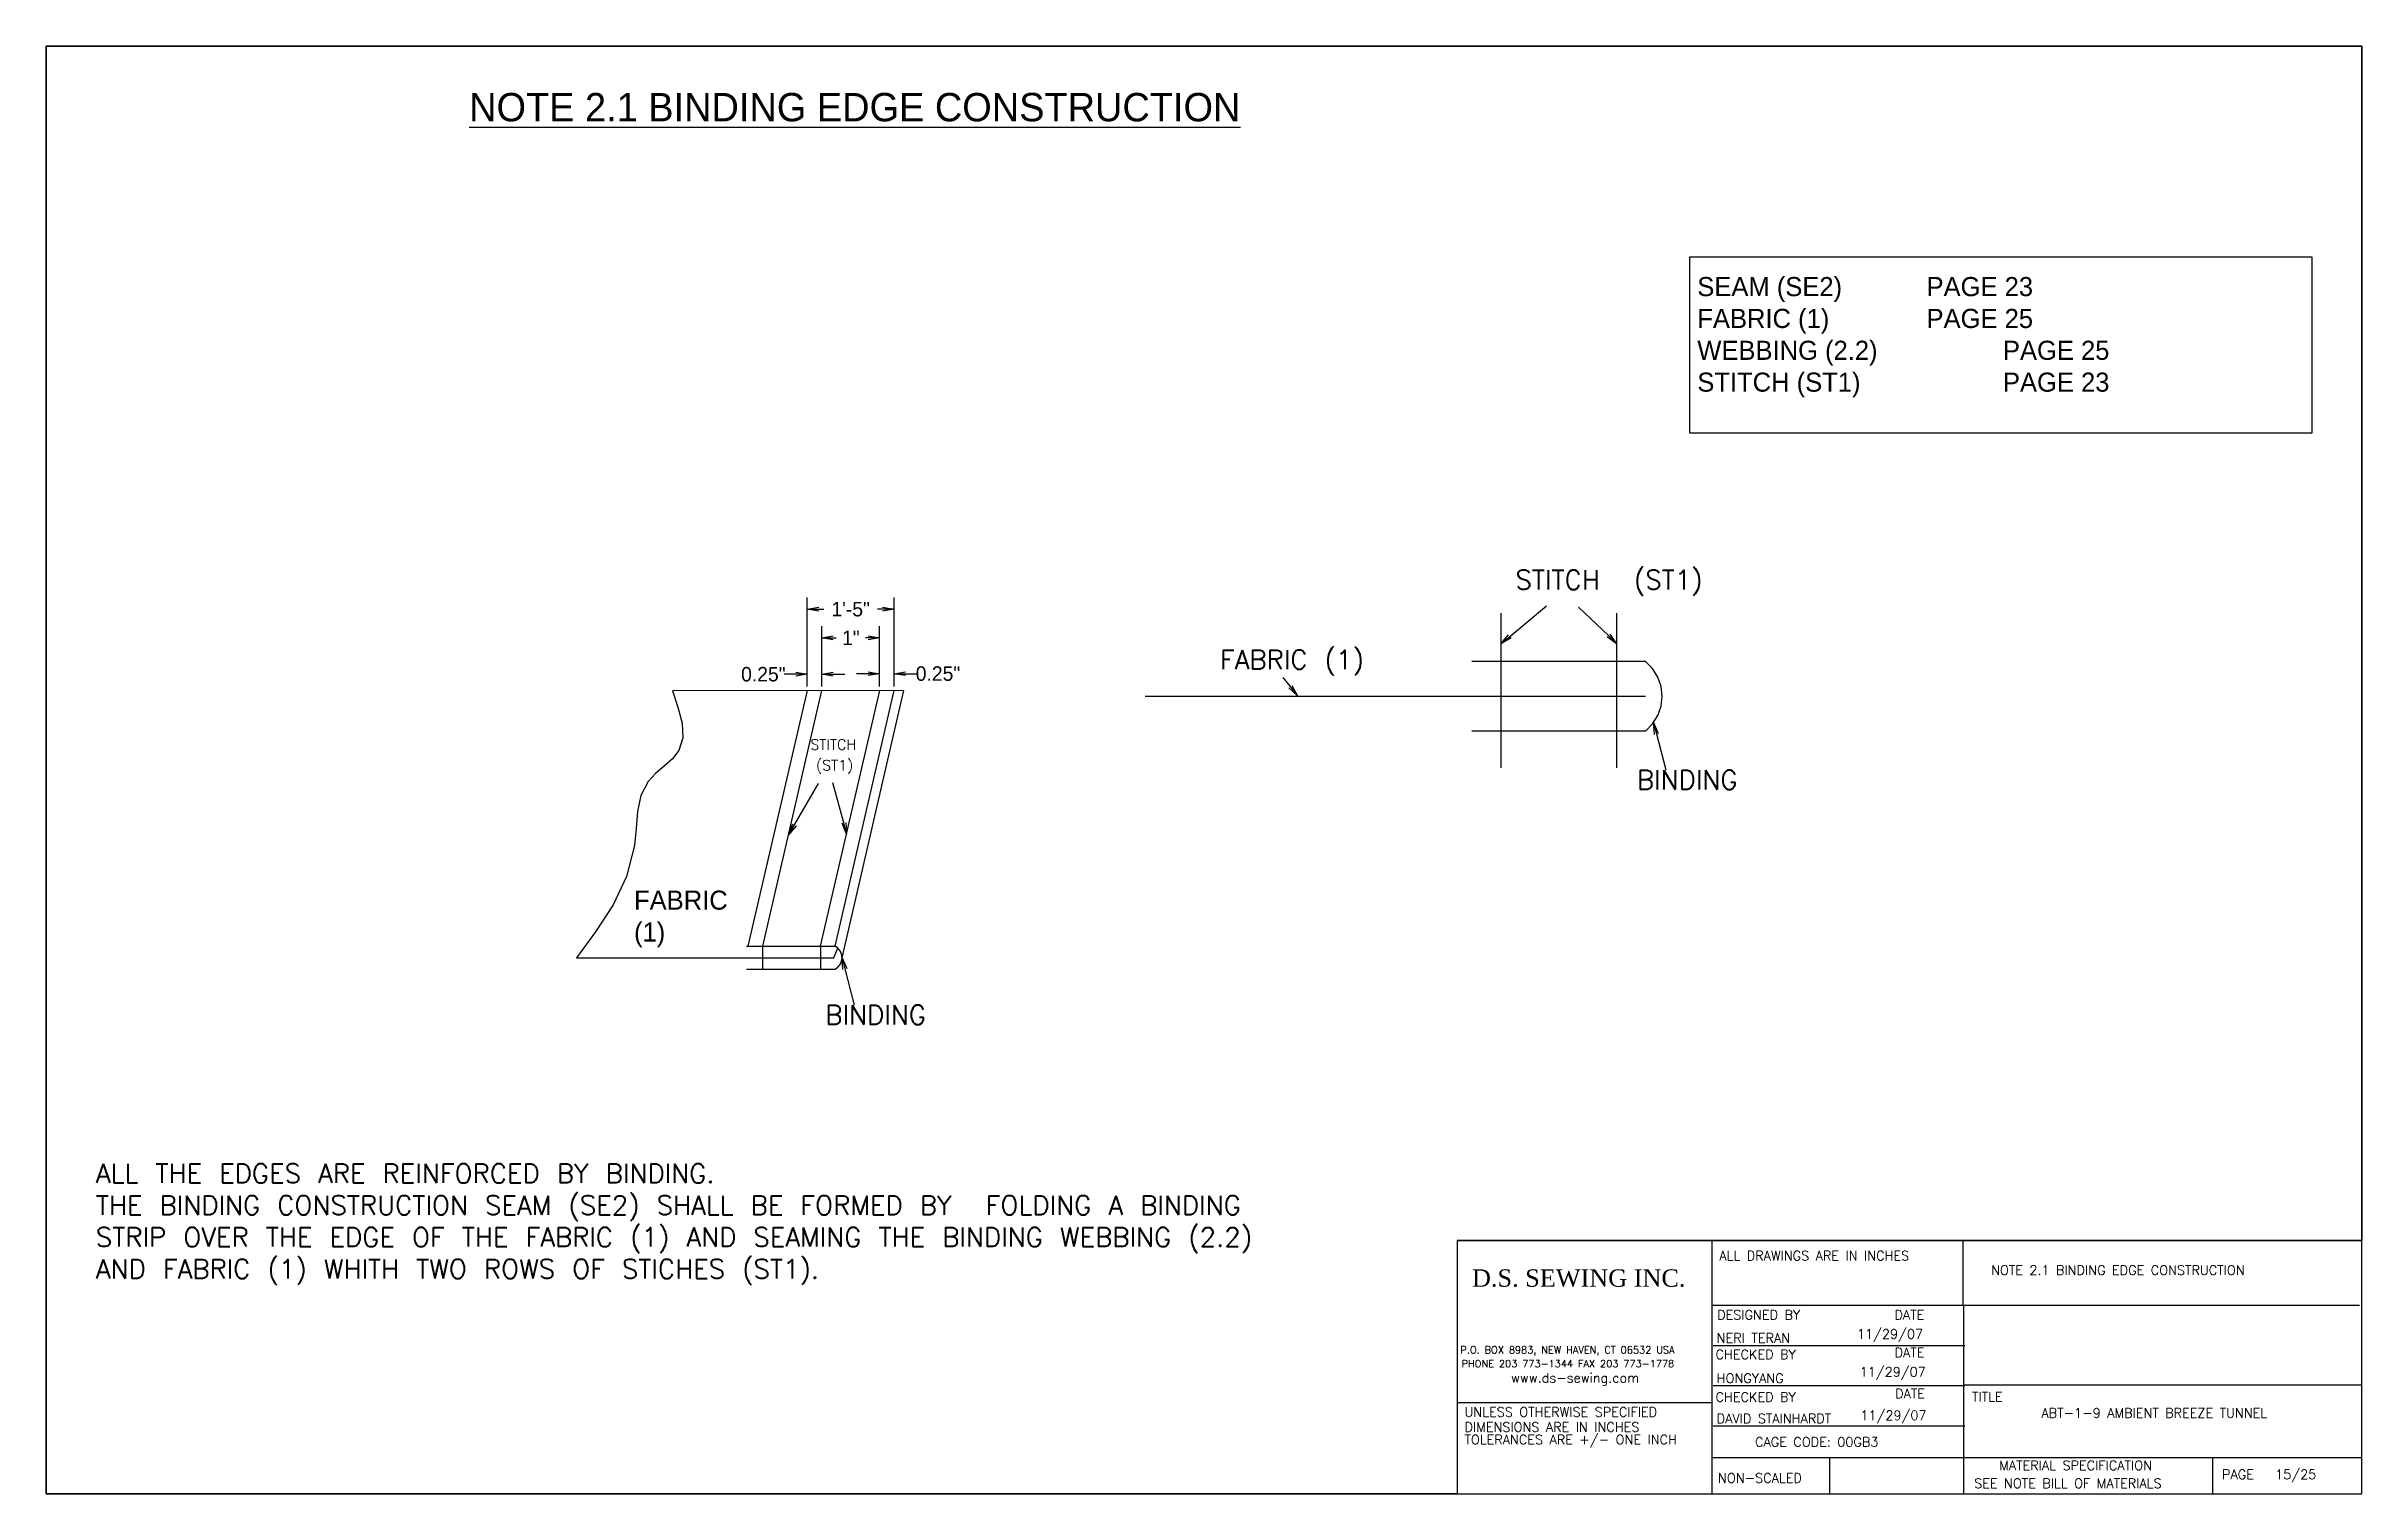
# Paper-space layout 'P15' of a CAD drawing. Header units: inches. Extents: x -62 to 16, y -1703 to 10.
# Drawn here: x 0 to 16, y 0 to 10 of the extents above.
# The model-space entities are those that its viewports show. They can reach past a viewport. Long polylines and large blocks are cut down to what shows.
import ezdxf

# ---------------------------------------------------------------- set-up
doc = ezdxf.new("R2010")
doc.units = ezdxf.units.IN
doc.header["$MEASUREMENT"] = 0
doc.linetypes.add('HIDDEN', pattern=[0.375, 0.25, -0.125])
for name, color, linetype in [('DIMENSION', 7, 'Continuous'), ('Object', 7, 'Continuous'), ('PEN2', 95, 'Continuous'), ('STECH', 7, 'HIDDEN'), ('TEXT', 7, 'Continuous'), ('Title Block', 7, 'Continuous'), ('Viewport', 7, 'Continuous')]:
    doc.layers.add(name, color=color, linetype=linetype)
doc.styles.add('Roman', font='romans')
doc.styles.add('style1', font='txt.shx')

# ---------------------------------------------------------------- blocks, each defined once
blk = doc.blocks.new('_OPEN')
at = {"color": 0, "linetype": 'ByBlock'}
for p, q in [((-1, 0.17), (0, 0)), ((0, 0), (-1, -0.17)), ((0, 0), (-1, 0))]:
    blk.add_line(p, q, dxfattribs=at)

msp = doc.modelspace()

# ---------------------------------------------------------------- linework, layer by layer
at = {"layer": 'DIMENSION'}
for p, q in [((4907.99205, 12203.55532), (4868.01315, 12203.49218)), ((4881.12348, 12159.38903), (4891.34592, 12203.52903)), ((4896.12348, 12159.38903), (4906.35141, 12203.55273)), ((4897.32801, 12157.38903), (4908.01973, 12203.55536)), ((4851.42826, 12157.39019), (4895.89151, 12157.39019)), ((4880.80468, 12159.38903), (4896.12348, 12159.38903)), ((4883.57978, 12159.35795), (4883.57978, 12155.38903)), ((4893.62137, 12159.35795), (4893.62137, 12155.38903)), ((4880.80468, 12155.38903), (4896.12348, 12155.38903))]:
    msp.add_line(p, q, dxfattribs=at)
msp.add_spline([(4868.01256, 12203.49381), (4869.15019, 12193.15396), (4863.82131, 12187.82935), (4861.4766, 12176.75414), (4851.42826, 12157.39019)], degree=3, dxfattribs=at)
at = {"layer": 'Object'}
for p, q in [((5011.13617, 12216.92357), (5011.13617, 12190.1896)), ((5031.13617, 12216.92357), (5031.13617, 12190.1896)), ((5036.13617, 12208.54311), (5006.13617, 12208.54311)), ((4949.7116, 12202.54311), (5036.13617, 12202.54311)), ((5036.13617, 12196.54311), (5006.13617, 12196.54311)), ((5036.13617, 12196.54311), (5006.13617, 12196.54311))]:
    msp.add_line(p, q, dxfattribs=at)
for centre, radius, start, end in [((5031.33341, 12202.54311), 7.68547, 308.675885, 51.324115), ((4895.06534, 12157.38903), 2.26267, 297.8819646, 62.1180354)]:
    msp.add_arc(centre, radius, start, end, dxfattribs=at)
at = {"layer": 'STECH', "ltscale": 0.015}
for p, q in [((4883.61799, 12159.36533), (4893.84684, 12203.53298)), ((4893.62348, 12159.38903), (4903.8505, 12203.54878))]:
    msp.add_line(p, q, dxfattribs=at)
at = {"layer": 'STECH', "ltscale": 0.8}
for p, q in [((4896.12348, 12159.38903), (4906.35141, 12203.55273)), ((4896.12478, 12159.39466), (4906.35141, 12203.55273)), ((4895.89151, 12157.39019), (4896.57918, 12159.07068))]:
    msp.add_line(p, q, dxfattribs=at)
at = {"layer": 'TEXT'}
for p, q in [((4891.31824, 12204.24489), (4891.31824, 12219.5828)), ((4893.31824, 12217.5828), (4894.19324, 12217.5828)), ((4904.31824, 12217.5828), (4903.44324, 12217.5828)), ((4906.31824, 12204.24489), (4906.31824, 12219.5828)), ((5012.68223, 12212.88075), (5019.01396, 12218.14268)), ((5029.74365, 12213.04759), (5024.55745, 12217.95786)), ((4893.81824, 12204.24489), (4893.81824, 12214.63724)), ((4895.81824, 12212.63724), (4896.31039, 12212.63724)), ((4901.81824, 12212.63724), (4901.39372, 12212.63724)), ((4903.81824, 12204.24489), (4903.81824, 12214.63724)), ((4891.31824, 12204.24489), (4891.31824, 12208.34238)), ((4893.81824, 12204.24489), (4893.81824, 12208.34238)), ((4903.81824, 12204.24489), (4903.81824, 12208.44908)), ((4906.31824, 12204.24489), (4906.31824, 12208.44908)), ((4889.31824, 12206.34238), (4887.31824, 12206.34238)), ((4895.81824, 12206.34238), (4897.81824, 12206.34238)), ((4901.81824, 12206.44908), (4899.81824, 12206.44908)), ((4908.31824, 12206.44908), (4910.31824, 12206.44908)), ((4974.78126, 12204.21538), (4973.5425, 12205.78555)), ((5038.0182, 12196.05617), (5039.65316, 12189.82388)), ((4889.10299, 12180.3538), (4893.26752, 12187.45558)), ((4897.65594, 12180.68919), (4895.7576, 12187.57423)), ((4897.81723, 12155.44979), (4899.45219, 12149.2175))]:
    msp.add_line(p, q, dxfattribs=at)

# ---------------------------------------------------------------- block references
at = {"layer": 'TEXT', "yscale": 2, "zscale": 2}
for p, xscale, rotation in [((4891.31824, 12217.5828), 2, 180), ((4893.81824, 12212.63724), 2, 180), ((5011.13617, 12211.61201), 2.00000000000005, 219.3734973823844), ((5031.13617, 12211.61201), 2.000000000000007, 314.1277901173744), ((4893.81824, 12206.34238), 2, 180), ((4906.31824, 12206.44908), 2, 180), ((4976.02003, 12202.6452), 1.999999999999867, 308.2711548234449), ((5037.52897, 12197.99541), 1.999999999999934, 104.1589490103913), ((4888.08064, 12178.63485), 2.000000000000045, 239.2579103211373), ((4898.10506, 12178.74027), 2.000000000000104, 282.976933005789), ((4897.32801, 12157.38903), 1.999999999999934, 104.1589490103913)]:
    msp.add_blockref('_OPEN', p, dxfattribs=dict(at, xscale=xscale, rotation=rotation))
at = {"layer": 'TEXT', "xscale": 2, "yscale": 2, "zscale": 2}
for p in [(4906.31824, 12217.5828), (4903.81824, 12212.63724), (4891.31824, 12206.34238), (4903.81824, 12206.44908)]:
    msp.add_blockref('_OPEN', p, dxfattribs=at)

# ---------------------------------------------------------------- texts
at = {"layer": 'DIMENSION', "linetype": 'Continuous', "insert": (4861.39442, 12168.98305), "char_height": 3.3, "width": 15.2229492, "attachment_point": 1}
msp.add_mtext('FABRIC (1)', dxfattribs=at)
at = {"layer": 'PEN2', "attachment_point": 1}
for s, insert, char_height, width in [('\\pt136.338;{\\H1x;\\C0;                \\LNOTE 2.1 BINDING EDGE CONSTRUCTION\\l\\C256;}', (4803.77349, 12306.75413), 4.9, 269.2684769), ('\\pt91.8192;{\\Ftxt.shx|c1;\\C0;ALL THE EDGES ARE REINFORCED BY BINDING.\\P\\Ftxt.shx|c0;THE BINDING CONSTRUCTION SEAM (SE2) SHALL BE FORMED BY  FOLDING A BINDING STRIP OVER THE EDGE OF THE FABRIC (1) AND SEAMING THE BINDING WEBBING (2.2) AND FABRIC (1) WHITH TWO ROWS OF STICHES (ST1). }', (4768.41591, 12121.78418), 3.3, 225.7924743)]:
    msp.add_mtext(s, dxfattribs=dict(at, insert=insert, char_height=char_height, width=width))
at = {"layer": 'TEXT', "ltscale": 0.015, "style": 'style1'}
for s, height, p in [('STITCH  (ST1)', 3.3, (5013.66266, 12221.00839)), ('FABRIC (1)', 3.3, (4962.60734, 12207.2261)), ('STITCH', 1.791136, (4891.86615, 12193.31552)), ('(ST1)', 1.791136, (4892.81405, 12189.73514)), ('BINDING ', 3.3, (5034.62783, 12186.47134)), ('BINDING', 3.3, (4894.42687, 12145.86496))]:
    msp.add_text(s, height=height, dxfattribs=at).set_placement(p)
at = {"layer": 'TEXT', "insert": (5045.08563, 12274.95883), "char_height": 3.3, "width": 210.3834797, "attachment_point": 1}
msp.add_mtext('SEAM (SE2)^I^IPAGE 23\\PFABRIC (1)^I ^IPAGE 25\\PWEBBING (2.2)^I^IPAGE 25\\PSTITCH (ST1)^I^IPAGE 23', dxfattribs=at)
at = {"layer": 'TEXT', "char_height": 2.5, "attachment_point": 5}
for s, insert in [('1\'-5"', (4898.81824, 12217.5828)), ('1"', (4898.85206, 12212.63724)), ('0.25"', (4883.73491, 12206.34238)), ('0.25"', (4913.90157, 12206.44908))]:
    msp.add_mtext(s, dxfattribs=dict(at, insert=insert))

psp = doc.layouts.new('P15')

# ---------------------------------------------------------------- linework, layer by layer
at = {"layer": 'TEXT'}
psp.add_lwpolyline([(11.357, 8.545), (15.655, 8.545), (15.655, 7.328), (11.357, 7.328)], close=True, dxfattribs=at)
at = {"layer": 'Title Block'}
for p, q in [((16, 10), (0, 10)), ((0, 10), (0, 0)), ((16, 0), (16, 10)), ((9.75, 1.75), (16, 1.75)), ((11.511, 1.302), (11.511, 1.75)), ((13.245, 1.302), (13.245, 1.75)), ((11.511, 1.302), (11.75, 1.302)), ((11.511, 0), (11.511, 1.302)), ((11.75, 1.302), (13.25, 1.302)), ((13.25, 1.302), (13.707, 1.302)), ((13.25, 0), (13.25, 1.302)), ((13.692, 1.302), (15.984, 1.302)), ((11.518, 1.024), (13.257, 1.024)), ((11.75, 1.024), (13.25, 1.024)), ((11.518, 0.747), (13.257, 0.747)), ((11.75, 0.747), (13.25, 0.747)), ((13.25, 0.752), (16, 0.752)), ((9.75, 0.63), (11.511, 0.63)), ((11.518, 0.469), (13.257, 0.469)), ((11.511, 0.25), (16, 0.25)), ((12.325, 0), (12.325, 0.25)), ((14.971, 0), (14.971, 0.25)), ((0, 0), (16, 0)), ((0, 0), (16, 0))]:
    psp.add_line(p, q, dxfattribs=at)
at = {"layer": 'Viewport'}
psp.add_lwpolyline([(0, 10), (9.88, 10), (9.88, 10), (16, 10), (16, 1.75), (9.75, 1.75), (9.75, 0), (0, 0)], close=True, dxfattribs=at)

# ---------------------------------------------------------------- texts
at = {"layer": 'TEXT', "ltscale": 0.015, "insert": (9.852, 1.55), "char_height": 0.12, "width": 1.77851, "attachment_point": 1, "style": 'style1'}
psp.add_mtext('{\\fTimes New Roman|b0|i0|c0|p18;D.S. SEWING INC.}', dxfattribs=at)
at = {"layer": 'Title Block', "style": 'Roman'}
for s, height, p in [('ALL DRAWINGS ARE IN INCHES', 0.065, (11.561, 1.612)), ('NOTE 2.1 BINDING EDGE CONSTRUCTION', 0.065, (13.439, 1.512)), ('DESIGNED BY', 0.065, (11.546, 1.203)), ('11/29/07', 0.065, (12.512, 1.071)), ('DATE', 0.065, (12.771, 1.203)), ('P.O. BOX 8983, NEW HAVEN, CT 06532 USA', 0.0494, (9.772, 0.969)), ('CHECKED BY', 0.065, (11.535, 0.93)), ('NERI TERAN', 0.065, (11.543, 1.043)), ('DATE', 0.065, (12.772, 0.943)), ('PHONE 203 773-1344 FAX 203 773-1778', 0.0494, (9.78, 0.873)), ('www.ds-sewing.com', 0.065, (10.122, 0.768)), ('HONGYANG', 0.065, (11.543, 0.765)), ('11/29/07', 0.065, (12.531, 0.809)), ('CHECKED BY', 0.065, (11.535, 0.635)), ('DATE', 0.065, (12.776, 0.659)), ('TITLE', 0.065, (13.307, 0.637)), ('UNLESS OTHERWISE SPECIFIED', 0.065, (9.8, 0.532)), ('DIMENSIONS ARE IN INCHES', 0.065, (9.8, 0.428)), ('DAVID STAINHARDT', 0.065, (11.543, 0.487)), ('11/29/07', 0.065, (12.536, 0.509)), ('ABT-1-9 AMBIENT BREEZE TUNNEL', 0.065, (13.787, 0.525)), ('TOLERANCES ARE +/- ONE INCH', 0.065, (9.8, 0.341)), ('CAGE CODE: 00GB3', 0.065, (11.808, 0.325)), ('MATERIAL SPECIFICATION', 0.065, (13.495, 0.163)), ('PAGE', 0.065, (15.035, 0.101)), ('15/25', 0.065, (15.402, 0.101)), ('NON-SCALED', 0.065, (11.552, 0.076)), ('SEE NOTE BILL OF MATERIALS', 0.065, (13.322, 0.039))]:
    psp.add_text(s, height=height, dxfattribs=at).set_placement(p)

# ---------------------------------------------------------------- viewports
at = {"layer": 'Viewport'}
vp = psp.add_viewport(center=(8, 5), size=(16, 10), view_center_point=(4959.86007, 12189.8124), view_height=250.0000008, dxfattribs=at)
vp.dxf.flags = 0x10000  # cut along an outline
vp.dxf.clipping_boundary_handle = psp.add_lwpolyline([(0, 10), (9.88, 10), (9.88, 10), (16, 10), (16, 1.75), (9.75, 1.75), (9.75, 0), (0, 0)], format="xyb", close=True, dxfattribs={"invisible": 1}).dxf.handle

doc.saveas('drawing.dxf')
